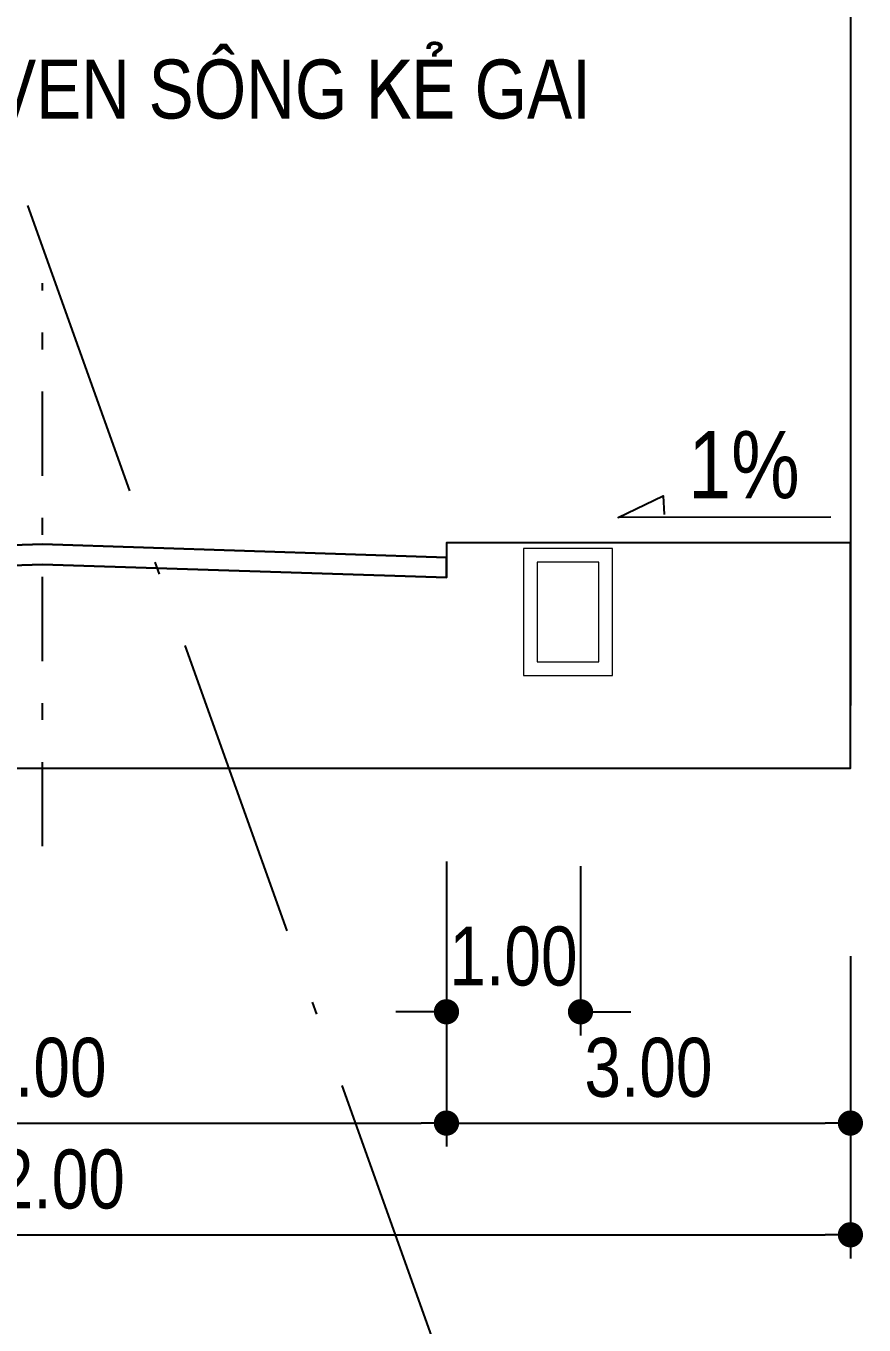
# Model space of a CAD drawing. Header units: metres. Extents: x 563124 to 573994, y 2062953 to 2068466.
# Drawn here: x 568788.5 to 568813.4, y 2065896.75 to 2065935.32 of the extents above; entities that cross this region are included whole.
import ezdxf

# ---------------------------------------------------------------- set-up
doc = ezdxf.new("R2010")
doc.units = ezdxf.units.M
for name, pattern in [('ACAD_ISO10W100', [18.5, 12, -3, 0.5, -3]), ('HIDDEN', [0.375, 0.25, -0.125]), ('TIM1', [5.5, 2.5, -1.25, 0.5, -1.25])]:
    doc.linetypes.add(name, pattern=pattern)
doc.layers.get('0').update_dxf_attribs({"linetype": 'CONTINUOUS'})
doc.layers.get('DEFPOINTS').update_dxf_attribs({"linetype": 'CONTINUOUS'})
for name, color, linetype in [('DienHT', 1, 'CONTINUOUS'), ('ghichieudai', 7, 'CONTINUOUS'), ('Kich thuoc', 9, 'CONTINUOUS'), ('LogDg phu', 7, 'CONTINUOUS'), ('MATCATDUONG', 8, 'CONTINUOUS'), ('TimDg', 222, 'CONTINUOUS'), ('ViaHeSphu', 32, 'CONTINUOUS')]:
    doc.layers.add(name, color=color, linetype=linetype)
doc.layers.add('kt', color=37, linetype='CONTINUOUS', lineweight=25)
doc.styles.add('1', font='VHARIALN.ttf', dxfattribs={"height": 50})
doc.styles.add('IN', font='VHARIALN.ttf')
doc.styles.add('ktcn', font='VHARIAL.ttf', dxfattribs={"width": 0.8})
doc.dimstyles.new('a', dxfattribs={"dimtxt": 1.75, "dimasz": 0.75, "dimexe": 0.7, "dimexo": 0, "dimgap": 0.75, "dimtad": 1, "dimzin": 0, "dimdsep": 46, "dimtxsty": 'ktcn', "dimblk": 'DOT', "dimcen": 0, "dimazin": 0, "dimtfac": 1, "dimtix": 1, "dimtofl": 0, "dimtmove": 0, "dimatfit": 3, "dimfxl": 1, "dimtolj": 1, "dimtzin": 0, "dimarcsym": 0})

# ---------------------------------------------------------------- blocks, each defined once
blk = doc.blocks.new('_Dot')
at = {"color": 0, "linetype": 'ByBlock', "lineweight": -2}
blk.add_line((-0.5, 0), (-1, 0), dxfattribs=at)
at = {"color": 0, "linetype": 'ByBlock', "const_width": 0.5}
blk.add_lwpolyline([(-0.25, 0, 1), (0.25, 0, 1)], format="xyb", close=True, dxfattribs=at)
blk = doc.blocks.new('*D105')
at = {"layer": 'DEFPOINTS', "color": 0, "linetype": 'Continuous'}
for p in [(568776.994, 2065907.705), (568800.994, 2065907.705), (568800.994, 2065902.746)]:
    blk.add_point(p, dxfattribs=at)
at = {"layer": 'MATCATDUONG', "color": 0, "linetype": 'Continuous', "lineweight": -2}
for p, q in [((568776.994, 2065907.705), (568776.994, 2065902.046)), ((568800.994, 2065907.705), (568800.994, 2065902.046)), ((568777.744, 2065902.746), (568800.244, 2065902.746))]:
    blk.add_line(p, q, dxfattribs=at)
at = {"layer": 'MATCATDUONG', "color": 0, "linetype": 'Continuous', "lineweight": -2, "xscale": 0.75, "yscale": 0.75, "zscale": 0.75, "rotation": 180}
blk.add_blockref('_Dot', (568776.994, 2065902.746), dxfattribs=at)
at = {"layer": 'MATCATDUONG', "color": 0, "linetype": 'Continuous', "lineweight": -2, "xscale": 0.75, "yscale": 0.75, "zscale": 0.75}
blk.add_blockref('_Dot', (568800.994, 2065902.746), dxfattribs=at)
at = {"layer": 'MATCATDUONG', "color": 0, "linetype": 'Continuous', "insert": (568788.994, 2065904.39), "char_height": 1.75, "attachment_point": 5, "style": 'ktcn'}
blk.add_mtext('\\A1;6.00', dxfattribs=at)
blk = doc.blocks.new('*D106')
at = {"layer": 'DEFPOINTS', "color": 0, "linetype": 'Continuous'}
for p in [(568800.994, 2065907.705), (568812.994, 2065907.705), (568812.994, 2065902.746)]:
    blk.add_point(p, dxfattribs=at)
at = {"layer": 'MATCATDUONG', "color": 0, "linetype": 'Continuous', "lineweight": -2}
for p, q in [((568800.994, 2065907.705), (568800.994, 2065902.046)), ((568812.994, 2065907.705), (568812.994, 2065902.046)), ((568801.744, 2065902.746), (568812.244, 2065902.746))]:
    blk.add_line(p, q, dxfattribs=at)
at = {"layer": 'MATCATDUONG', "color": 0, "linetype": 'Continuous', "lineweight": -2, "xscale": 0.75, "yscale": 0.75, "zscale": 0.75, "rotation": 180}
blk.add_blockref('_Dot', (568800.994, 2065902.746), dxfattribs=at)
at = {"layer": 'MATCATDUONG', "color": 0, "linetype": 'Continuous', "lineweight": -2, "xscale": 0.75, "yscale": 0.75, "zscale": 0.75}
blk.add_blockref('_Dot', (568812.994, 2065902.746), dxfattribs=at)
at = {"layer": 'MATCATDUONG', "color": 0, "linetype": 'Continuous', "insert": (568806.994, 2065904.39), "char_height": 1.75, "attachment_point": 5, "style": 'ktcn'}
blk.add_mtext('\\A1;3.00', dxfattribs=at)
blk = doc.blocks.new('*D107')
at = {"layer": 'DEFPOINTS', "color": 0, "linetype": 'Continuous'}
for p in [(568764.994, 2065907.705), (568812.994, 2065907.705), (568812.994, 2065899.43)]:
    blk.add_point(p, dxfattribs=at)
at = {"layer": 'MATCATDUONG', "color": 0, "linetype": 'Continuous', "lineweight": -2}
for p, q in [((568764.994, 2065907.705), (568764.994, 2065898.73)), ((568812.994, 2065907.705), (568812.994, 2065898.73)), ((568765.744, 2065899.43), (568812.244, 2065899.43))]:
    blk.add_line(p, q, dxfattribs=at)
at = {"layer": 'MATCATDUONG', "color": 0, "linetype": 'Continuous', "lineweight": -2, "xscale": 0.75, "yscale": 0.75, "zscale": 0.75, "rotation": 180}
blk.add_blockref('_Dot', (568764.994, 2065899.43), dxfattribs=at)
at = {"layer": 'MATCATDUONG', "color": 0, "linetype": 'Continuous', "lineweight": -2, "xscale": 0.75, "yscale": 0.75, "zscale": 0.75}
blk.add_blockref('_Dot', (568812.994, 2065899.43), dxfattribs=at)
at = {"layer": 'MATCATDUONG', "color": 0, "linetype": 'Continuous', "insert": (568788.994, 2065901.074), "char_height": 1.75, "attachment_point": 5, "style": 'ktcn'}
blk.add_mtext('\\A1;12.00', dxfattribs=at)
blk = doc.blocks.new('*D108')
at = {"layer": 'DEFPOINTS', "color": 0, "linetype": 'Continuous'}
for p in [(568800.994, 2065910.514), (568804.976, 2065910.372), (568804.976, 2065906.051)]:
    blk.add_point(p, dxfattribs=at)
at = {"layer": 'MATCATDUONG', "color": 0, "linetype": 'Continuous', "lineweight": -2}
for p, q in [((568800.994, 2065910.514), (568800.994, 2065905.351)), ((568804.976, 2065910.372), (568804.976, 2065905.351)), ((568800.244, 2065906.051), (568799.494, 2065906.051)), ((568805.726, 2065906.051), (568806.476, 2065906.051))]:
    blk.add_line(p, q, dxfattribs=at)
at = {"layer": 'MATCATDUONG', "color": 0, "linetype": 'Continuous', "lineweight": -2, "xscale": 0.75, "yscale": 0.75, "zscale": 0.75}
blk.add_blockref('_Dot', (568800.994, 2065906.051), dxfattribs=at)
at = {"layer": 'MATCATDUONG', "color": 0, "linetype": 'Continuous', "lineweight": -2, "xscale": 0.75, "yscale": 0.75, "zscale": 0.75, "rotation": 180}
blk.add_blockref('_Dot', (568804.976, 2065906.051), dxfattribs=at)
at = {"layer": 'MATCATDUONG', "color": 0, "linetype": 'Continuous', "insert": (568802.985, 2065907.694), "char_height": 1.75, "attachment_point": 5, "style": 'ktcn'}
blk.add_mtext('\\A1;1.00', dxfattribs=at)

msp = doc.modelspace()

# ---------------------------------------------------------------- linework, layer by layer
at = {"layer": 'LogDg phu', "linetype": 'HIDDEN', "ltscale": 50}
msp.add_lwpolyline([(568812.325, 2065973.869), (568796.1, 2065967.327, 0.40262), (568791.56, 2065957.213), (568822.268, 2065871.369, 0.397173), (568832.05, 2065866.387), (568951.481, 2065901.378, 0.445138), (568956.633, 2065912.093), (568922.568, 2065995.1), (568913.795, 2066013.63, 0.417119), (568903.069, 2066017.403), (568825.121, 2065979.548, -0.017204)], format="xyb", close=True, dxfattribs=at)
msp.add_lwpolyline([(568768.046, 2065993.255), (568815.511, 2065860.568), (568854.188, 2065752.447, -1.014621), (568850.403, 2065751.154, 1.014621), (568854.188, 2065752.447), (568815.511, 2065860.568)], format="xyb", dxfattribs=at)
msp.add_lwpolyline([(568850.423, 2065751.1), (568765.314, 2065989.017)], dxfattribs=at)
at = {"layer": 'TimDg', "linetype": 'ACAD_ISO10W100', "ltscale": 0.75}
msp.add_lwpolyline([(569091.243, 2064877.603), (569098.083, 2065004.259, 0.115576), (569076.661, 2065124.595), (568731.759, 2066088.757), (568594.342, 2066468.69), (568350.743, 2067214.647), (568115.139, 2067803.004)], format="xyb", dxfattribs=at)
at = {"layer": 'ViaHeSphu', "linetype": 'HIDDEN', "ltscale": 50}
msp.add_lwpolyline([(568813.821, 2065970.16, 0.017204), (568826.868, 2065975.95), (568904.853, 2066013.822), (568911.49, 2066011.488), (568919.822, 2065993.888), (568953.685, 2065911.374), (568950.785, 2065905.343), (568834.026, 2065871.134), (568827.543, 2065874.436), (568797.572, 2065958.221), (568800.525, 2065964.798), (568813.821, 2065970.16)], format="xyb", dxfattribs=at)

# ---------------------------------------------------------------- next in the draw order: wipeouts: each hides what was drawn before it
msp.add_wipeout([(568538.555, 2065837.116), (569134.391, 2065836.361), (569131.193, 2065953.825), (568779.004, 2065956.683), (568600.602, 2065960.315)]).dxf.layer = 'ghichieudai'

# ---------------------------------------------------------------- next in the draw order: linework, layer by layer
at = {"layer": 'Kich thuoc'}
for points in [[(568776.994, 2065919.54), (568788.994, 2065919.93), (568800.994, 2065919.54)], [(568776.994, 2065918.94), (568788.994, 2065919.33), (568800.994, 2065918.94)]]:
    msp.add_lwpolyline(points, dxfattribs=at)
at = {"layer": 'kt', "lineweight": 0}
for points in [[(568805.926, 2065919.802), (568803.284, 2065919.802), (568803.284, 2065916.035), (568805.926, 2065916.035)], [(568805.517, 2065919.394), (568803.693, 2065919.394), (568803.693, 2065916.444), (568805.517, 2065916.444)]]:
    msp.add_lwpolyline(points, close=True, dxfattribs=at)
at = {"layer": 'MATCATDUONG', "color": 40, "linetype": 'Continuous', "extrusion": (-3.31378e-12, 1.1371e-08, 1)}
msp.add_line((568812.994, 2065939.133, 0), (568812.994, 2065920.14), dxfattribs=at)
at = {"layer": 'MATCATDUONG', "color": 1, "linetype": 'TIM1', "extrusion": (1.01388e-11, 1.13736e-08, 1), "elevation": 0.024}
msp.add_lwpolyline([(568788.994, 2065910.964), (568788.994, 2065927.681)], dxfattribs=at)
at = {"layer": 'MATCATDUONG', "color": 40, "linetype": 'Continuous'}
for points in [[(568812.416, 2065920.737), (568806.091, 2065920.729), (568807.431, 2065921.368), (568807.466, 2065920.817)], [(568812.994, 2065920.14), (568812.994, 2065915.14)], [(568743.131, 2065907.031), (568750.256, 2065907.249), (568755.484, 2065909.424), (568758.424, 2065911.273), (568763.325, 2065913.122), (568764.994, 2065913.282), (568812.994, 2065913.282)]]:
    msp.add_lwpolyline(points, dxfattribs=at)
for points in [[(568812.994, 2065919.971), (568800.994, 2065919.971), (568800.994, 2065919.54), (568800.994, 2065918.94), (568788.994, 2065919.33), (568776.994, 2065918.94), (568776.994, 2065919.54), (568776.994, 2065919.971), (568764.994, 2065919.971), (568764.994, 2065913.282), (568812.994, 2065913.282)], [(568800.994, 2065919.54), (568788.994, 2065919.93), (568776.994, 2065919.54), (568776.994, 2065918.94), (568788.994, 2065919.33), (568800.994, 2065918.94)]]:
    msp.add_lwpolyline(points, close=True, dxfattribs=at)
at = {"layer": 'TimDg', "linetype": 'ACAD_ISO10W100', "ltscale": 0.75}
msp.add_lwpolyline([(569091.243, 2064877.603), (569098.083, 2065004.259, 0.115576), (569076.661, 2065124.595), (568731.759, 2066088.757), (568594.342, 2066468.69), (568350.743, 2067214.647), (568115.139, 2067803.004)], format="xyb", dxfattribs=at)

# ---------------------------------------------------------------- next in the draw order: texts
at = {"layer": 'DienHT', "color": 7, "linetype": 'Continuous', "extrusion": (3.31378e-12, 1.1371e-08, 1), "style": 'IN'}
msp.add_text('§\xadêng ven s«ng kÎ gai', height=1.75, dxfattribs=at).set_placement((568779.331, 2065932.57, 0.024))
at = {"layer": 'DienHT', "color": 7, "linetype": 'Continuous', "ltscale": 15, "style": '1'}
msp.add_text('1%%%', height=2, rotation=0, dxfattribs=at).set_placement((568808.177, 2065921.293))

# ---------------------------------------------------------------- next in the draw order: dimensions: what is measured, and where the dimension line sits
at = {"layer": 'MATCATDUONG', "color": 7, "linetype": 'Continuous'}
dim = msp.add_linear_dim(base=(568804.976, 2065906.051, 0), p1=(568800.994, 2065910.514, 0), p2=(568804.976, 2065910.372, 0), angle=180, dimstyle='a', override={"dimlfac": 0.25}, dxfattribs=at)
dim.commit()
dim.dimension.update_dxf_attribs({"geometry": '*D108', "text_midpoint": (568802.985, 2065907.694, 0)})
for base, p1, p2, picture, middle in [((568812.994, 2065899.43), (568764.994, 2065907.705), (568812.994, 2065907.705), '*D107', (568788.994, 2065901.074)), ((568800.994, 2065902.746), (568776.994, 2065907.705), (568800.994, 2065907.705), '*D105', (568788.994, 2065904.39)), ((568812.994, 2065902.746), (568800.994, 2065907.705), (568812.994, 2065907.705), '*D106', (568806.994, 2065904.39))]:
    dim = msp.add_linear_dim(base=base, p1=p1, p2=p2, dimstyle='a', override={"dimlfac": 0.25}, dxfattribs=at)
    dim.commit()
    dim.dimension.update_dxf_attribs({"geometry": picture, "text_midpoint": middle})

doc.saveas('drawing.dxf')
